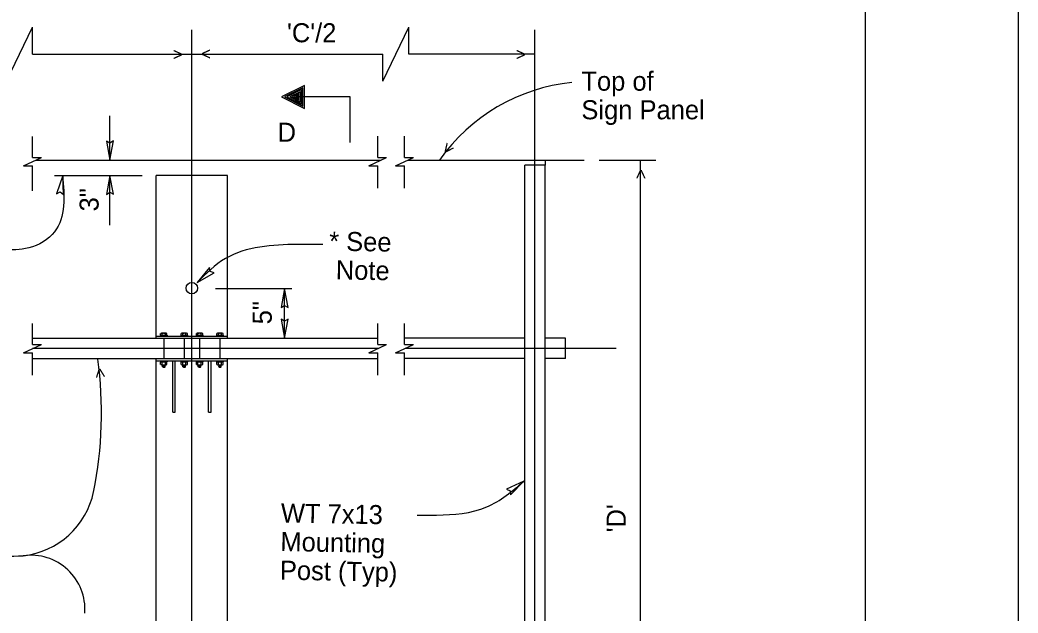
# Model space of a CAD drawing. Extents: x 0 to 2.83, y -0.03 to 1.83.
# Drawn here: x 2.152 to 2.833, y 0.694 to 1.099 of the extents above; entities that cross this region are included whole.
import ezdxf

# ---------------------------------------------------------------- set-up
doc = ezdxf.new("R2010")
doc.units = 0
for name, color, linetype in [('52', 7, 'Continuous'), ('55', 7, 'Continuous'), ('57', 7, 'Continuous'), ('63', 7, 'Continuous')]:
    doc.layers.add(name, color=color, linetype=linetype)

msp = doc.modelspace()

# ---------------------------------------------------------------- linework, layer by layer
at = {"layer": '52'}
for p, q in [((2.16326, 1.00344), (2.39878, 1.00344)), ((2.41712, 1.00344), (2.53726, 1.00344)), ((2.51066, 1.00344), (2.51066, 0.99998)), ((2.49677, 0.4965), (2.49677, 0.99998)), ((2.51066, 0.99998), (2.49677, 0.99998)), ((2.51066, 0.4965), (2.51066, 0.99998)), ((2.29395, 0.99299), (2.24534, 0.99299)), ((2.24535, 0.88192), (2.24535, 0.99299)), ((2.29394, 0.88192), (2.29394, 0.99299)), ((2.16093, 0.88192), (2.39641, 0.88192)), ((2.24526, 0.88323), (2.29402, 0.88323)), ((2.24526, 0.88192), (2.24526, 0.88323)), ((2.24526, 0.88192), (2.29402, 0.88192)), ((2.24821, 0.88384), (2.25276, 0.88384)), ((2.24821, 0.88384), (2.24821, 0.88323)), ((2.24821, 0.88323), (2.25276, 0.88323)), ((2.24834, 0.88384), (2.24834, 0.88498)), ((2.25209, 0.88519), (2.24883, 0.88519)), ((2.24943, 0.88384), (2.24943, 0.88498)), ((2.25048, 0.88384), (2.25048, 0.88384)), ((2.25048, 0.88323), (2.25048, 0.88323)), ((2.25048, 0.88192), (2.25048, 0.86805)), ((2.25156, 0.88384), (2.25156, 0.885)), ((2.25263, 0.88384), (2.25263, 0.88498)), ((2.25276, 0.88384), (2.25276, 0.88323)), ((2.26214, 0.88384), (2.26669, 0.88384)), ((2.26214, 0.88384), (2.26214, 0.88323)), ((2.26214, 0.88323), (2.26669, 0.88323)), ((2.26228, 0.88384), (2.26228, 0.88498)), ((2.26602, 0.88519), (2.26277, 0.88519)), ((2.26336, 0.88384), (2.26336, 0.88498)), ((2.26442, 0.88384), (2.26442, 0.88384)), ((2.26442, 0.88323), (2.26442, 0.88323)), ((2.26442, 0.88192), (2.26442, 0.86805)), ((2.26549, 0.88384), (2.26549, 0.885)), ((2.26656, 0.88384), (2.26656, 0.88498)), ((2.26669, 0.88384), (2.26669, 0.88323)), ((2.27259, 0.88384), (2.27714, 0.88384)), ((2.27259, 0.88384), (2.27259, 0.88323)), ((2.27259, 0.88323), (2.27714, 0.88323)), ((2.27273, 0.88384), (2.27273, 0.88498)), ((2.27648, 0.88519), (2.27322, 0.88519)), ((2.27381, 0.88384), (2.27381, 0.88498)), ((2.27487, 0.88384), (2.27487, 0.88384)), ((2.27487, 0.88323), (2.27487, 0.88323)), ((2.27487, 0.88192), (2.27487, 0.86813)), ((2.27594, 0.88384), (2.27594, 0.885)), ((2.27701, 0.88384), (2.27701, 0.88498)), ((2.27714, 0.88384), (2.27714, 0.88323)), ((2.28653, 0.88384), (2.29108, 0.88384)), ((2.28653, 0.88384), (2.28653, 0.88323)), ((2.28653, 0.88323), (2.29108, 0.88323)), ((2.28666, 0.88384), (2.28666, 0.88498)), ((2.29041, 0.88519), (2.28715, 0.88519)), ((2.28774, 0.88384), (2.28774, 0.88498)), ((2.2888, 0.88384), (2.2888, 0.88384)), ((2.2888, 0.88323), (2.2888, 0.88323)), ((2.2888, 0.88192), (2.2888, 0.86813)), ((2.28988, 0.88384), (2.28988, 0.885)), ((2.29094, 0.88384), (2.29094, 0.88498)), ((2.29108, 0.88384), (2.29108, 0.88323)), ((2.29402, 0.88192), (2.29402, 0.88323)), ((2.49677, 0.88192), (2.41475, 0.88192)), ((2.52454, 0.88192), (2.51066, 0.88192)), ((2.52454, 0.86803), (2.52454, 0.88192)), ((2.16093, 0.86803), (2.39641, 0.86803)), ((2.24526, 0.86629), (2.24526, 0.86803)), ((2.24526, 0.86629), (2.29402, 0.86629)), ((2.24535, 0.63192), (2.24535, 0.86803)), ((2.24821, 0.86629), (2.25276, 0.86629)), ((2.24821, 0.86629), (2.24821, 0.86568)), ((2.24821, 0.86568), (2.25276, 0.86568)), ((2.24834, 0.86378), (2.24834, 0.86546)), ((2.24874, 0.86803), (2.29054, 0.86803)), ((2.24943, 0.86378), (2.24943, 0.86546)), ((2.24951, 0.86568), (2.25013, 0.86629)), ((2.25048, 0.86629), (2.25048, 0.86629)), ((2.25048, 0.86568), (2.25048, 0.86568)), ((2.25156, 0.86376), (2.25156, 0.86547)), ((2.25263, 0.86378), (2.25263, 0.86546)), ((2.25276, 0.86629), (2.25276, 0.86568)), ((2.25658, 0.83146), (2.25658, 0.86629)), ((2.25832, 0.83146), (2.25832, 0.86629)), ((2.26214, 0.86629), (2.26669, 0.86629)), ((2.26214, 0.86629), (2.26214, 0.86568)), ((2.26214, 0.86568), (2.26669, 0.86568)), ((2.26228, 0.86378), (2.26228, 0.86546)), ((2.26336, 0.86378), (2.26336, 0.86546)), ((2.26344, 0.86568), (2.26406, 0.86629)), ((2.26442, 0.86629), (2.26442, 0.86629)), ((2.26442, 0.86568), (2.26442, 0.86568)), ((2.26549, 0.86376), (2.26549, 0.86547)), ((2.26656, 0.86378), (2.26656, 0.86546)), ((2.26669, 0.86629), (2.26669, 0.86568)), ((2.27259, 0.86629), (2.27714, 0.86629)), ((2.27259, 0.86629), (2.27259, 0.86568)), ((2.27259, 0.86568), (2.27714, 0.86568)), ((2.27273, 0.86378), (2.27273, 0.86546)), ((2.27381, 0.86378), (2.27381, 0.86546)), ((2.27389, 0.86568), (2.27451, 0.86629)), ((2.27487, 0.86629), (2.27487, 0.86629)), ((2.27487, 0.86568), (2.27487, 0.86568)), ((2.27594, 0.86376), (2.27594, 0.86547)), ((2.27701, 0.86378), (2.27701, 0.86546)), ((2.27714, 0.86629), (2.27714, 0.86568)), ((2.28097, 0.83146), (2.28097, 0.86629)), ((2.2827, 0.83146), (2.2827, 0.86629)), ((2.28653, 0.86629), (2.29108, 0.86629)), ((2.28653, 0.86629), (2.28653, 0.86568)), ((2.28653, 0.86568), (2.29108, 0.86568)), ((2.28666, 0.86378), (2.28666, 0.86546)), ((2.28774, 0.86378), (2.28774, 0.86546)), ((2.28783, 0.86568), (2.28844, 0.86629)), ((2.2888, 0.86629), (2.2888, 0.86629)), ((2.2888, 0.86568), (2.2888, 0.86568)), ((2.28988, 0.86376), (2.28988, 0.86547)), ((2.29094, 0.86378), (2.29094, 0.86546)), ((2.29108, 0.86629), (2.29108, 0.86568)), ((2.29394, 0.63192), (2.29394, 0.86803)), ((2.29402, 0.86629), (2.29402, 0.86803)), ((2.49677, 0.86803), (2.41475, 0.86803)), ((2.52454, 0.86803), (2.51066, 0.86803)), ((2.24887, 0.86356), (2.25211, 0.86356)), ((2.2494, 0.86336), (2.24978, 0.86358)), ((2.2494, 0.86336), (2.25157, 0.86347)), ((2.24981, 0.86316), (2.2494, 0.86336)), ((2.2494, 0.86293), (2.24981, 0.86316)), ((2.2494, 0.86293), (2.25157, 0.86303)), ((2.24981, 0.86273), (2.2494, 0.86293)), ((2.2494, 0.86249), (2.24981, 0.86273)), ((2.2494, 0.86249), (2.25157, 0.8626)), ((2.25, 0.86214), (2.2494, 0.86249)), ((2.24943, 0.86356), (2.24943, 0.86356)), ((2.24981, 0.86316), (2.25115, 0.86323)), ((2.24981, 0.86273), (2.25115, 0.8628)), ((2.25, 0.86214), (2.25108, 0.86214)), ((2.25064, 0.86233), (2.25116, 0.86237)), ((2.25108, 0.86214), (2.25133, 0.86228)), ((2.25116, 0.86323), (2.25157, 0.86347)), ((2.25157, 0.86303), (2.25116, 0.86323)), ((2.25116, 0.8628), (2.25157, 0.86303)), ((2.25157, 0.8626), (2.25116, 0.8628)), ((2.25116, 0.86237), (2.25157, 0.8626)), ((2.25133, 0.86228), (2.25116, 0.86237)), ((2.25157, 0.86347), (2.2514, 0.86355)), ((2.26281, 0.86356), (2.26604, 0.86356)), ((2.26333, 0.86336), (2.26371, 0.86358)), ((2.26333, 0.86336), (2.2655, 0.86347)), ((2.26374, 0.86316), (2.26333, 0.86336)), ((2.26333, 0.86293), (2.26374, 0.86316)), ((2.26333, 0.86293), (2.2655, 0.86303)), ((2.26374, 0.86273), (2.26333, 0.86293)), ((2.26333, 0.86249), (2.26374, 0.86273)), ((2.26333, 0.86249), (2.2655, 0.8626)), ((2.26393, 0.86214), (2.26333, 0.86249)), ((2.26337, 0.86356), (2.26336, 0.86356)), ((2.26374, 0.86316), (2.26508, 0.86323)), ((2.26374, 0.86273), (2.26508, 0.8628)), ((2.26393, 0.86214), (2.26502, 0.86214)), ((2.26458, 0.86233), (2.26509, 0.86237)), ((2.26502, 0.86214), (2.26526, 0.86228)), ((2.26509, 0.86323), (2.2655, 0.86347)), ((2.2655, 0.86303), (2.26509, 0.86323)), ((2.26509, 0.8628), (2.2655, 0.86303)), ((2.2655, 0.8626), (2.26509, 0.8628)), ((2.26509, 0.86237), (2.2655, 0.8626)), ((2.26526, 0.86228), (2.26509, 0.86237)), ((2.2655, 0.86347), (2.26533, 0.86355)), ((2.27326, 0.86356), (2.27649, 0.86356)), ((2.27378, 0.86336), (2.27416, 0.86358)), ((2.27378, 0.86336), (2.27595, 0.86347)), ((2.27419, 0.86316), (2.27378, 0.86336)), ((2.27378, 0.86293), (2.27419, 0.86316)), ((2.27378, 0.86293), (2.27595, 0.86303)), ((2.27419, 0.86273), (2.27378, 0.86293)), ((2.27378, 0.86249), (2.27419, 0.86273)), ((2.27378, 0.86249), (2.27595, 0.8626)), ((2.27438, 0.86214), (2.27378, 0.86249)), ((2.27382, 0.86356), (2.27381, 0.86356)), ((2.27419, 0.86316), (2.27553, 0.86323)), ((2.27419, 0.86273), (2.27553, 0.8628)), ((2.27438, 0.86214), (2.27547, 0.86214)), ((2.27503, 0.86233), (2.27554, 0.86237)), ((2.27547, 0.86214), (2.27571, 0.86228)), ((2.27554, 0.86323), (2.27595, 0.86347)), ((2.27595, 0.86303), (2.27554, 0.86323)), ((2.27554, 0.8628), (2.27595, 0.86303)), ((2.27595, 0.8626), (2.27554, 0.8628)), ((2.27554, 0.86237), (2.27595, 0.8626)), ((2.27571, 0.86228), (2.27554, 0.86237)), ((2.27595, 0.86347), (2.27578, 0.86355)), ((2.28719, 0.86356), (2.29042, 0.86356)), ((2.28772, 0.86336), (2.28809, 0.86358)), ((2.28772, 0.86336), (2.28988, 0.86347)), ((2.28812, 0.86316), (2.28772, 0.86336)), ((2.28772, 0.86293), (2.28812, 0.86316)), ((2.28772, 0.86293), (2.28988, 0.86303)), ((2.28812, 0.86273), (2.28772, 0.86293)), ((2.28772, 0.86249), (2.28812, 0.86273)), ((2.28772, 0.86249), (2.28988, 0.8626)), ((2.28832, 0.86214), (2.28772, 0.86249)), ((2.28775, 0.86356), (2.28774, 0.86356)), ((2.28812, 0.86316), (2.28947, 0.86323)), ((2.28812, 0.86273), (2.28947, 0.8628)), ((2.28832, 0.86214), (2.2894, 0.86214)), ((2.28896, 0.86233), (2.28947, 0.86237)), ((2.2894, 0.86214), (2.28964, 0.86228)), ((2.28947, 0.86323), (2.28988, 0.86347)), ((2.28988, 0.86303), (2.28947, 0.86323)), ((2.28947, 0.8628), (2.28988, 0.86303)), ((2.28988, 0.8626), (2.28947, 0.8628)), ((2.28947, 0.86237), (2.28988, 0.8626)), ((2.28964, 0.86228), (2.28947, 0.86237)), ((2.28988, 0.86347), (2.28972, 0.86355)), ((2.25658, 0.83146), (2.25832, 0.83146)), ((2.28097, 0.83146), (2.2827, 0.83146))]:
    msp.add_line(p, q, dxfattribs=at)
msp.add_circle((2.26964, 0.91601), 0.00391, dxfattribs=at)
for centre, radius, start, end in [((2.24889, 0.88442), 0.000782, 46.07076, 133.92924), ((2.25052, 0.88213), 0.00305, 70.02607, 110.90798), ((2.25208, 0.88441), 0.000785, 46.33676, 131.79527), ((2.26282, 0.88442), 0.000782, 46.07076, 133.92924), ((2.26445, 0.88213), 0.00305, 70.02607, 110.90798), ((2.26601, 0.88441), 0.000785, 46.33676, 131.79527), ((2.27327, 0.88442), 0.000782, 46.07076, 133.92924), ((2.2749, 0.88213), 0.00305, 70.02607, 110.90798), ((2.27646, 0.88441), 0.000785, 46.33676, 131.79527), ((2.2872, 0.88442), 0.000782, 46.07076, 133.92924), ((2.28883, 0.88213), 0.00305, 70.02607, 110.90798), ((2.2904, 0.88441), 0.000785, 46.33676, 131.79527), ((2.24889, 0.86485), 0.000813, 48.14, 131.86), ((2.25052, 0.86261), 0.00305, 70.02607, 110.90798), ((2.25208, 0.86485), 0.000813, 48.14, 129.98164), ((2.26282, 0.86485), 0.000813, 48.14, 131.86), ((2.26445, 0.86261), 0.00305, 70.02607, 110.90798), ((2.26601, 0.86485), 0.000813, 48.14, 129.98164), ((2.27327, 0.86485), 0.000813, 48.14, 131.86), ((2.2749, 0.86261), 0.00305, 70.02607, 110.90798), ((2.27646, 0.86485), 0.000813, 48.14, 129.98164), ((2.2872, 0.86485), 0.000813, 48.14, 131.86), ((2.28883, 0.86261), 0.00305, 70.02607, 110.90798), ((2.2904, 0.86485), 0.000813, 48.14, 129.98164), ((2.24889, 0.86434), 0.000786, 226.38333, 313.61667), ((2.25052, 0.86662), 0.00305, 249.09202, 289.97393), ((2.25208, 0.86434), 0.000783, 228.10141, 313.76656), ((2.26282, 0.86434), 0.000786, 226.38333, 313.61667), ((2.26445, 0.86662), 0.00305, 249.09202, 289.97393), ((2.26601, 0.86434), 0.000783, 228.10141, 313.76656), ((2.27327, 0.86434), 0.000786, 226.38333, 313.61667), ((2.2749, 0.86662), 0.00305, 249.09202, 289.97393), ((2.27646, 0.86434), 0.000783, 228.10141, 313.76656), ((2.2872, 0.86434), 0.000786, 226.38333, 313.61667), ((2.28883, 0.86662), 0.00305, 249.09202, 289.97393), ((2.2904, 0.86434), 0.000783, 228.10141, 313.76656)]:
    msp.add_arc(centre, radius, start, end, dxfattribs=at)
at = {"layer": '55'}
for p, q in [((2.14311, 1.05724), (2.16093, 1.09408)), ((2.16093, 1.07566), (2.16093, 1.09408)), ((2.26964, 0.36934), (2.26964, 1.09235)), ((2.39988, 1.05724), (2.41769, 1.09408)), ((2.41769, 1.07566), (2.41769, 1.09408)), ((2.50371, 0.48748), (2.50371, 1.09235)), ((2.16093, 1.07566), (2.26964, 1.07566)), ((2.26964, 1.07566), (2.39988, 1.07566)), ((2.39988, 1.05724), (2.39988, 1.07566)), ((2.50371, 1.07566), (2.41769, 1.07566)), ((2.21372, 1.00344), (2.21372, 1.03353)), ((2.16093, 1.00516), (2.16093, 1.01958)), ((2.39641, 1.00514), (2.39641, 1.01968)), ((2.41475, 1.00514), (2.41475, 1.01968)), ((2.15486, 0.99958), (2.16699, 1.00516)), ((2.16093, 1.00516), (2.16699, 1.00516)), ((2.39034, 0.99957), (2.40247, 1.00514)), ((2.39641, 1.00514), (2.40247, 1.00514)), ((2.40868, 0.99957), (2.42082, 1.00514)), ((2.41475, 1.00514), (2.42082, 1.00514)), ((2.54758, 1.00344), (2.58625, 1.00344)), ((2.5758, 0.5104), (2.5758, 1.00344)), ((2.15486, 0.99958), (2.16093, 0.99958)), ((2.16093, 0.98232), (2.16093, 0.99958)), ((2.39034, 0.99957), (2.39641, 0.99957)), ((2.39641, 0.98424), (2.39641, 0.99957)), ((2.40868, 0.99957), (2.41475, 0.99957)), ((2.41475, 0.98424), (2.41475, 0.99957)), ((2.17597, 0.99299), (2.2358, 0.99299)), ((2.21372, 0.95896), (2.21372, 0.99299)), ((2.28582, 0.91573), (2.33773, 0.91573)), ((2.33292, 0.88192), (2.33292, 0.91573)), ((2.16093, 0.87743), (2.16093, 0.89196)), ((2.39641, 0.87743), (2.39641, 0.89196)), ((2.41475, 0.87743), (2.41475, 0.89196)), ((2.15486, 0.87185), (2.16699, 0.87743)), ((2.15486, 0.87185), (2.16093, 0.87185)), ((2.16093, 0.87743), (2.16699, 0.87743)), ((2.16093, 0.87498), (2.39714, 0.87498)), ((2.16093, 0.85653), (2.16093, 0.87185)), ((2.39034, 0.87185), (2.40247, 0.87743)), ((2.39034, 0.87185), (2.39641, 0.87185)), ((2.39641, 0.87743), (2.40247, 0.87743)), ((2.39641, 0.85653), (2.39641, 0.87185)), ((2.40868, 0.87185), (2.42082, 0.87743)), ((2.40868, 0.87185), (2.41475, 0.87185)), ((2.41475, 0.87743), (2.42082, 0.87743)), ((2.41475, 0.85653), (2.41475, 0.87185)), ((2.41548, 0.87498), (2.55918, 0.87498))]:
    msp.add_line(p, q, dxfattribs=at)
msp.add_lwpolyline([(2.37772, 1.01534), (2.37772, 1.04659), (2.34647, 1.04659), (2.34647, 1.05432), (2.33084, 1.04651), (2.34647, 1.03869), (2.34647, 1.04648), (2.3453, 1.04659), (2.3453, 1.05273), (2.3328, 1.04648), (2.3453, 1.04023), (2.3453, 1.04648), (2.34437, 1.04659), (2.34437, 1.05147), (2.33437, 1.04647), (2.34437, 1.04147), (2.34437, 1.04648), (2.34343, 1.04659), (2.34343, 1.05005), (2.33639, 1.04653), (2.34343, 1.04301), (2.34343, 1.04648), (2.34246, 1.04659), (2.34246, 1.04903), (2.3375, 1.04653), (2.34246, 1.04406), (2.34246, 1.04648), (2.34189, 1.04659), (2.34189, 1.04799), (2.339, 1.04655), (2.34189, 1.04511), (2.34189, 1.04648), (2.34133, 1.04659), (2.34133, 1.04712), (2.34026, 1.04658), (2.34133, 1.04604), (2.34133, 1.04648)], dxfattribs=at)
for points in [[(2.21372, 1.00344), (2.21609, 1.01643), (2.21372, 1.01493), (2.21132, 1.01628)], [(2.18149, 0.99299), (2.1773, 0.98047), (2.17986, 0.98163), (2.18204, 0.97994)], [(2.21372, 0.99299), (2.21134, 0.98), (2.21372, 0.98151), (2.21612, 0.98015)], [(2.27333, 0.91985), (2.28476, 0.92646), (2.28207, 0.92729), (2.28155, 0.93)], [(2.33292, 0.91573), (2.33055, 0.90274), (2.33292, 0.90425), (2.33533, 0.90289)], [(2.33292, 0.88192), (2.3353, 0.89491), (2.33292, 0.8934), (2.33053, 0.89476)], [(2.49624, 0.7843), (2.48422, 0.77882), (2.48682, 0.77774), (2.48707, 0.77499)]]:
    msp.add_lwpolyline(points, close=True, dxfattribs=at)
for centre, radius, start, end in [((2.54214, 0.93033), 0.1268, 95.95737, 144.78792), ((1.92922, 0.83111), 0.27873, 348.77385, 7.52921), ((2.1484, 0.7884), 0.05536, 276.45978, 348.16534), ((2.1402, 1.00328), 0.27028, 267.64991, 273.06113), ((2.15977, 0.69683), 0.03691, 355.98092, 97.99724)]:
    msp.add_arc(centre, radius, start, end, dxfattribs=at)
for points in [[(2.18149, 0.99299), (2.17597, 0.95447), (2.1583, 0.94342), (2.14063, 0.94231)], [(2.35888, 0.94583), (2.34158, 0.94583), (2.29255, 0.93621), (2.27333, 0.91985)], [(2.42335, 0.76109), (2.4366, 0.76109), (2.47083, 0.76662), (2.49624, 0.7843)]]:
    msp.add_spline(points, degree=3, dxfattribs=at)
at = {"layer": '63'}
msp.add_line((2.83333, 1.83333), (2.83333, 0), dxfattribs=at)
msp.add_lwpolyline([(2.72918, 1.77077), (0.10418, 1.77077), (0.10418, 0.06244), (2.72918, 0.06244)], close=True, dxfattribs=at)

# ---------------------------------------------------------------- texts
at = {"layer": '55'}
for p in [(2.25663, 1.07133), (2.49069, 1.07133)]:
    msp.add_text('>', height=0.00868, dxfattribs=at).set_placement(p)
for rotation, p in [(180, (2.28266, 1.07999)), (232.36164, (2.44307, 1.0164)), (97.17051, (2.21147, 0.85526))]:
    msp.add_text('>', height=0.00868, rotation=rotation, dxfattribs=at).set_placement(p)
at = {"layer": '57'}
for s, height, p in [("'C'/2 ", 0.013, (2.33456, 1.08381)), ('Top of', 0.013017, (2.53539, 1.05077)), ('Sign Panel', 0.013017, (2.53539, 1.03124)), ('D', 0.013, (2.32815, 1.01591))]:
    msp.add_text(s, height=height, dxfattribs=at).set_placement(p)
for s, height, rotation, p in [('>', 0.00868, 90, (2.58013, 0.99042)), ('3"', 0.013, 90, (2.20601, 0.96838)), ('* See', 0.013, 359, (2.36324, 0.94161)), (' Note', 0.013, 359, (2.3629, 0.9221)), ('5"', 0.013, 90, (2.32415, 0.89133)), ('WT 7x13 ', 0.013, 359, (2.33028, 0.75607)), ("'D'", 0.013, 90, (2.56566, 0.74934)), ('Mounting', 0.013, 359, (2.32994, 0.73656)), ('Post (Typ)', 0.013, 359, (2.3296, 0.71706))]:
    msp.add_text(s, height=height, rotation=rotation, dxfattribs=at).set_placement(p)

doc.saveas('drawing.dxf')
